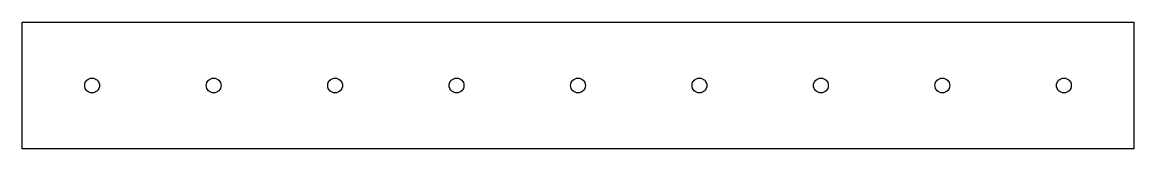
# Model space of a CAD drawing. Header units: millimetres. Extents: x -154 to 154, y 0 to 35.
import ezdxf

# ---------------------------------------------------------------- set-up
doc = ezdxf.new("R2010")
doc.units = ezdxf.units.MM
doc.layers.get('0').update_dxf_attribs({"linetype": 'CONTINUOUS'})

msp = doc.modelspace()

# ---------------------------------------------------------------- linework, layer by layer
msp.add_lwpolyline([(153.66, 35.02), (153.66, 0), (-153.66, 0), (-153.66, 35.02)], close=True)
for centre in [(-134.33, 17.51), (-100.74, 17.51), (-67.16, 17.51), (-33.58, 17.51), (0, 17.51), (33.58, 17.51), (67.16, 17.51), (100.74, 17.51), (134.33, 17.51)]:
    msp.add_circle(centre, 2.05)

doc.saveas('drawing.dxf')
